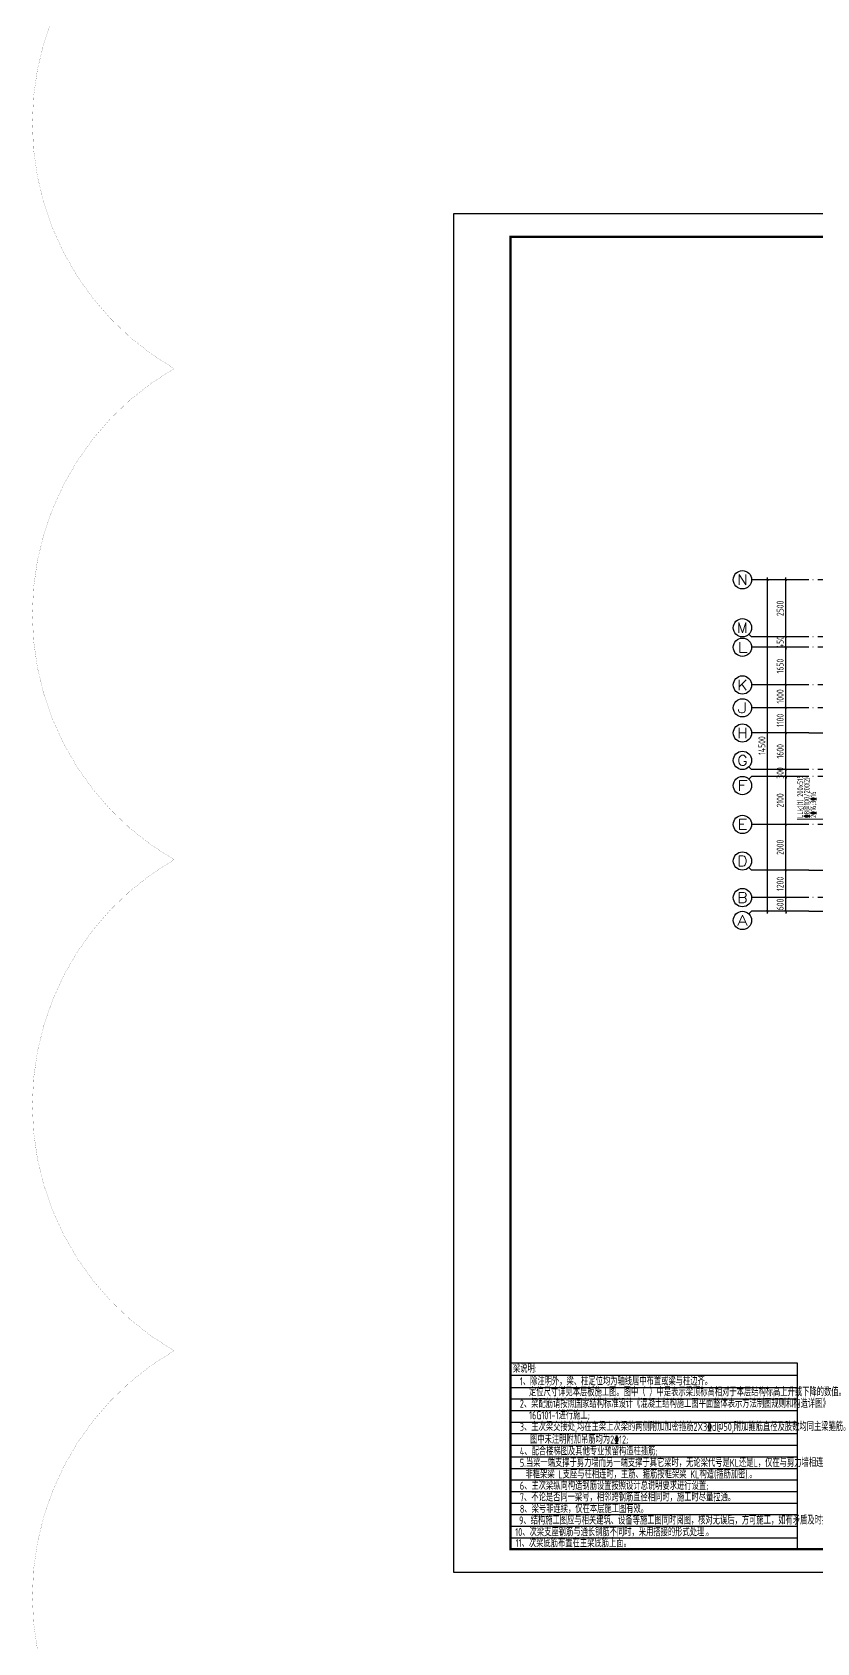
# Model space of a CAD drawing. Extents: x 826826 to 1642106, y -156213 to 399140.
# Drawn here: x 1366577 to 1400903, y 223810 to 294249 of the extents above; entities that cross this region are included whole.
import ezdxf
from ezdxf.enums import TextEntityAlignment as Align

# ---------------------------------------------------------------- set-up
doc = ezdxf.new("R2010")
doc.units = 0
doc.header["$LTSCALE"] = 1000
doc.linetypes.add('DOTE', pattern=[2.42, 2, -0.2, 0.02, -0.2])
doc.layers.get('0').update_dxf_attribs({"linetype": 'CONTINUOUS'})
doc.layers.get('DEFPOINTS').update_dxf_attribs({"linetype": 'CONTINUOUS'})
for name, color, linetype in [('-TK', 7, 'CONTINUOUS'), ('A-AXIS', 1, 'CONTINUOUS'), ('A-DOTE', 10, 'DOTE'), ('AXIS_TEXT', 4, 'CONTINUOUS'), ('S-L梁编号', 6, 'CONTINUOUS'), ('S-L梁配筋', 7, 'CONTINUOUS'), ('S-Y一般标注', 3, 'CONTINUOUS'), ('S-文字', 7, 'CONTINUOUS'), ('S-表格线', 54, 'CONTINUOUS'), ('审核', 1, 'CONTINUOUS')]:
    doc.layers.add(name, color=color, linetype=linetype)
doc.styles.add('_TCH_AXIS', font='COMPLEX', dxfattribs={"bigfont": 'GBCBIG'})
doc.styles.add('COMPLEX', font='COMPLEX')
doc.styles.add('TSSD_DIMENSION', font='Tssdeng.shx', dxfattribs={"width": 0.7, "bigfont": 'tssdchn.shx'})
doc.styles.add('TSSD_REIN', font='tssdeng.shx', dxfattribs={"width": 0.7, "height": 300, "bigfont": 'tssdchn.shx'})
doc.dimstyles.new('TSSD_100_100$0', dxfattribs={"dimtxt": 300, "dimasz": 80, "dimexe": 100, "dimexo": 250, "dimgap": 100, "dimtad": 1, "dimdec": 0, "dimzin": 0, "dimdsep": 46, "dimtxsty": 'TSSD_DIMENSION', "dimblk": 'ARCHTICK', "dimcen": 0, "dimdle": 100, "dimclrd": 3, "dimclre": 3, "dimclrt": 7, "dimadec": 0, "dimazin": 0, "dimtfac": 1, "dimtdec": 0, "dimtix": 1, "dimtmove": 2, "dimatfit": 3, "dimldrblk": 'ARCHTICK', "dimfxl": 0, "dimtolj": 1, "dimtzin": 0, "dimarcsym": 0})

# ---------------------------------------------------------------- blocks, each defined once
blk = doc.blocks.new('_ArchTick')
at = {"color": 0, "linetype": 'ByBlock', "const_width": 0.15}
blk.add_lwpolyline([(-0.5, -0.5), (0.5, 0.5)], dxfattribs=at)
blk = doc.blocks.new('*D36')
at = {"layer": 'DEFPOINTS', "color": 0}
for p in [(738721, 334882), (739721, 334882), (739721, 334282)]:
    blk.add_point(p, dxfattribs=at)
at = {"layer": 'S-Y一般标注', "color": 0, "lineweight": -2}
for p, q in [((739471, 334882), (738621, 334882)), ((738721, 334882), (738721, 334982)), ((738721, 334282), (738721, 334882)), ((739471, 334282), (738621, 334282)), ((738721, 334282), (738721, 334182))]:
    blk.add_line(p, q, dxfattribs=at)
at = {"layer": 'S-Y一般标注', "color": 0, "lineweight": -2, "xscale": 100, "yscale": 100, "zscale": 100}
for p, rotation in [((738721, 334882), 270), ((738721, 334282), 90)]:
    blk.add_blockref('_ArchTick', p, dxfattribs=dict(at, rotation=rotation))
at = {"layer": 'S-Y一般标注', "color": 7, "insert": (738471, 334582), "char_height": 300, "attachment_point": 5, "rotation": 90, "style": 'TSSD_DIMENSION'}
blk.add_mtext('\\A1;600', dxfattribs=at)
blk = doc.blocks.new('*D37')
at = {"layer": 'DEFPOINTS', "color": 0}
for p in [(738721, 336082), (739721, 336082), (739721, 334882)]:
    blk.add_point(p, dxfattribs=at)
at = {"layer": 'S-Y一般标注', "color": 0, "lineweight": -2}
for p, q in [((739471, 336082), (738621, 336082)), ((738721, 334782), (738721, 336182)), ((739471, 334882), (738621, 334882))]:
    blk.add_line(p, q, dxfattribs=at)
at = {"layer": 'S-Y一般标注', "color": 0, "lineweight": -2, "xscale": 100, "yscale": 100, "zscale": 100}
for p, rotation in [((738721, 336082), 90), ((738721, 334882), 270)]:
    blk.add_blockref('_ArchTick', p, dxfattribs=dict(at, rotation=rotation))
at = {"layer": 'S-Y一般标注', "color": 7, "insert": (738471, 335482), "char_height": 300, "attachment_point": 5, "rotation": 90, "style": 'TSSD_DIMENSION'}
blk.add_mtext('\\A1;1200', dxfattribs=at)
blk = doc.blocks.new('*D38')
at = {"layer": 'DEFPOINTS', "color": 0}
for p in [(738721, 338082), (739721, 338082), (739721, 336082)]:
    blk.add_point(p, dxfattribs=at)
at = {"layer": 'S-Y一般标注', "color": 0, "lineweight": -2}
for p, q in [((738721, 335982), (738721, 338182)), ((739471, 338082), (738621, 338082)), ((739471, 336082), (738621, 336082))]:
    blk.add_line(p, q, dxfattribs=at)
at = {"layer": 'S-Y一般标注', "color": 0, "lineweight": -2, "xscale": 100, "yscale": 100, "zscale": 100}
for p, rotation in [((738721, 338082), 90), ((738721, 336082), 270)]:
    blk.add_blockref('_ArchTick', p, dxfattribs=dict(at, rotation=rotation))
at = {"layer": 'S-Y一般标注', "color": 7, "insert": (738471, 337082), "char_height": 300, "attachment_point": 5, "rotation": 90, "style": 'TSSD_DIMENSION'}
blk.add_mtext('\\A1;2000', dxfattribs=at)
blk = doc.blocks.new('*D39')
at = {"layer": 'DEFPOINTS', "color": 0}
for p in [(738721, 340182), (739721, 340182), (739721, 338082)]:
    blk.add_point(p, dxfattribs=at)
at = {"layer": 'S-Y一般标注', "color": 0, "lineweight": -2}
for p, q in [((738721, 337982), (738721, 340282)), ((739471, 340182), (738621, 340182)), ((739471, 338082), (738621, 338082))]:
    blk.add_line(p, q, dxfattribs=at)
at = {"layer": 'S-Y一般标注', "color": 0, "lineweight": -2, "xscale": 100, "yscale": 100, "zscale": 100}
for p, rotation in [((738721, 340182), 90), ((738721, 338082), 270)]:
    blk.add_blockref('_ArchTick', p, dxfattribs=dict(at, rotation=rotation))
at = {"layer": 'S-Y一般标注', "color": 7, "insert": (738471, 339132), "char_height": 300, "attachment_point": 5, "rotation": 90, "style": 'TSSD_DIMENSION'}
blk.add_mtext('\\A1;2100', dxfattribs=at)
blk = doc.blocks.new('*D40')
at = {"layer": 'DEFPOINTS', "color": 0}
for p in [(738721, 340482), (739721, 340482), (739721, 340182)]:
    blk.add_point(p, dxfattribs=at)
at = {"layer": 'S-Y一般标注', "color": 0, "lineweight": -2}
for p, q in [((739471, 340482), (738621, 340482)), ((738721, 340482), (738721, 340582)), ((738721, 340182), (738721, 340482)), ((739471, 340182), (738621, 340182)), ((738721, 340182), (738721, 340082))]:
    blk.add_line(p, q, dxfattribs=at)
at = {"layer": 'S-Y一般标注', "color": 0, "lineweight": -2, "xscale": 100, "yscale": 100, "zscale": 100}
for p, rotation in [((738721, 340482), 270), ((738721, 340182), 90)]:
    blk.add_blockref('_ArchTick', p, dxfattribs=dict(at, rotation=rotation))
at = {"layer": 'S-Y一般标注', "color": 7, "insert": (738471, 340332), "char_height": 300, "attachment_point": 5, "rotation": 90, "style": 'TSSD_DIMENSION'}
blk.add_mtext('\\A1;300', dxfattribs=at)
blk = doc.blocks.new('*D41')
at = {"layer": 'DEFPOINTS', "color": 0}
for p in [(738721, 342082), (739721, 342082), (739721, 340482)]:
    blk.add_point(p, dxfattribs=at)
at = {"layer": 'S-Y一般标注', "color": 0, "lineweight": -2}
for p, q in [((739471, 342082), (738621, 342082)), ((738721, 340382), (738721, 342182)), ((739471, 340482), (738621, 340482))]:
    blk.add_line(p, q, dxfattribs=at)
at = {"layer": 'S-Y一般标注', "color": 0, "lineweight": -2, "xscale": 100, "yscale": 100, "zscale": 100}
for p, rotation in [((738721, 342082), 90), ((738721, 340482), 270)]:
    blk.add_blockref('_ArchTick', p, dxfattribs=dict(at, rotation=rotation))
at = {"layer": 'S-Y一般标注', "color": 7, "insert": (738471, 341282), "char_height": 300, "attachment_point": 5, "rotation": 90, "style": 'TSSD_DIMENSION'}
blk.add_mtext('\\A1;1600', dxfattribs=at)
blk = doc.blocks.new('*D42')
at = {"layer": 'DEFPOINTS', "color": 0}
for p in [(738721, 343182), (739721, 343182), (739721, 342082)]:
    blk.add_point(p, dxfattribs=at)
at = {"layer": 'S-Y一般标注', "color": 0, "lineweight": -2}
for p, q in [((739471, 343182), (738621, 343182)), ((738721, 341982), (738721, 343282)), ((739471, 342082), (738621, 342082))]:
    blk.add_line(p, q, dxfattribs=at)
at = {"layer": 'S-Y一般标注', "color": 0, "lineweight": -2, "xscale": 100, "yscale": 100, "zscale": 100}
for p, rotation in [((738721, 343182), 90), ((738721, 342082), 270)]:
    blk.add_blockref('_ArchTick', p, dxfattribs=dict(at, rotation=rotation))
at = {"layer": 'S-Y一般标注', "color": 7, "insert": (738471, 342632), "char_height": 300, "attachment_point": 5, "rotation": 90, "style": 'TSSD_DIMENSION'}
blk.add_mtext('\\A1;1100', dxfattribs=at)
blk = doc.blocks.new('*D43')
at = {"layer": 'DEFPOINTS', "color": 0}
for p in [(738721, 344182), (739721, 344182), (739721, 343182)]:
    blk.add_point(p, dxfattribs=at)
at = {"layer": 'S-Y一般标注', "color": 0, "lineweight": -2}
for p, q in [((739471, 344182), (738621, 344182)), ((738721, 343082), (738721, 344282)), ((739471, 343182), (738621, 343182))]:
    blk.add_line(p, q, dxfattribs=at)
at = {"layer": 'S-Y一般标注', "color": 0, "lineweight": -2, "xscale": 100, "yscale": 100, "zscale": 100}
for p, rotation in [((738721, 344182), 90), ((738721, 343182), 270)]:
    blk.add_blockref('_ArchTick', p, dxfattribs=dict(at, rotation=rotation))
at = {"layer": 'S-Y一般标注', "color": 7, "insert": (738471, 343682), "char_height": 300, "attachment_point": 5, "rotation": 90, "style": 'TSSD_DIMENSION'}
blk.add_mtext('\\A1;1000', dxfattribs=at)
blk = doc.blocks.new('*D44')
at = {"layer": 'DEFPOINTS', "color": 0}
for p in [(738721, 345832), (739721, 345832), (739721, 344182)]:
    blk.add_point(p, dxfattribs=at)
at = {"layer": 'S-Y一般标注', "color": 0, "lineweight": -2}
for p, q in [((738721, 344082), (738721, 345932)), ((739471, 345832), (738621, 345832)), ((739471, 344182), (738621, 344182))]:
    blk.add_line(p, q, dxfattribs=at)
at = {"layer": 'S-Y一般标注', "color": 0, "lineweight": -2, "xscale": 100, "yscale": 100, "zscale": 100}
for p, rotation in [((738721, 345832), 90), ((738721, 344182), 270)]:
    blk.add_blockref('_ArchTick', p, dxfattribs=dict(at, rotation=rotation))
at = {"layer": 'S-Y一般标注', "color": 7, "insert": (738471, 345007), "char_height": 300, "attachment_point": 5, "rotation": 90, "style": 'TSSD_DIMENSION'}
blk.add_mtext('\\A1;1650', dxfattribs=at)
blk = doc.blocks.new('*D45')
at = {"layer": 'DEFPOINTS', "color": 0}
for p in [(738721, 346282), (739721, 346282), (739721, 345832)]:
    blk.add_point(p, dxfattribs=at)
at = {"layer": 'S-Y一般标注', "color": 0, "lineweight": -2}
for p, q in [((739471, 346282), (738621, 346282)), ((738721, 346282), (738721, 346382)), ((738721, 345832), (738721, 346282)), ((739471, 345832), (738621, 345832)), ((738721, 345832), (738721, 345732))]:
    blk.add_line(p, q, dxfattribs=at)
at = {"layer": 'S-Y一般标注', "color": 0, "lineweight": -2, "xscale": 100, "yscale": 100, "zscale": 100}
for p, rotation in [((738721, 346282), 270), ((738721, 345832), 90)]:
    blk.add_blockref('_ArchTick', p, dxfattribs=dict(at, rotation=rotation))
at = {"layer": 'S-Y一般标注', "color": 7, "insert": (738471, 346057), "char_height": 300, "attachment_point": 5, "rotation": 90, "style": 'TSSD_DIMENSION'}
blk.add_mtext('\\A1;450', dxfattribs=at)
blk = doc.blocks.new('*D46')
at = {"layer": 'DEFPOINTS', "color": 0}
for p in [(738721, 348782), (739721, 348782), (739721, 346282)]:
    blk.add_point(p, dxfattribs=at)
at = {"layer": 'S-Y一般标注', "color": 0, "lineweight": -2}
for p, q in [((739471, 348782), (738621, 348782)), ((738721, 346182), (738721, 348882)), ((739471, 346282), (738621, 346282))]:
    blk.add_line(p, q, dxfattribs=at)
at = {"layer": 'S-Y一般标注', "color": 0, "lineweight": -2, "xscale": 100, "yscale": 100, "zscale": 100}
for p, rotation in [((738721, 348782), 90), ((738721, 346282), 270)]:
    blk.add_blockref('_ArchTick', p, dxfattribs=dict(at, rotation=rotation))
at = {"layer": 'S-Y一般标注', "color": 7, "insert": (738471, 347532), "char_height": 300, "attachment_point": 5, "rotation": 90, "style": 'TSSD_DIMENSION'}
blk.add_mtext('\\A1;2500', dxfattribs=at)
blk = doc.blocks.new('*D47')
at = {"layer": 'DEFPOINTS', "color": 0}
for p in [(737921, 348782), (739721, 348782), (739721, 334282)]:
    blk.add_point(p, dxfattribs=at)
at = {"layer": 'S-Y一般标注', "color": 0, "lineweight": -2}
for p, q in [((739471, 348782), (737821, 348782)), ((737921, 334182), (737921, 348882)), ((739471, 334282), (737821, 334282))]:
    blk.add_line(p, q, dxfattribs=at)
at = {"layer": 'S-Y一般标注', "color": 0, "lineweight": -2, "xscale": 100, "yscale": 100, "zscale": 100}
for p, rotation in [((737921, 348782), 90), ((737921, 334282), 270)]:
    blk.add_blockref('_ArchTick', p, dxfattribs=dict(at, rotation=rotation))
at = {"layer": 'S-Y一般标注', "color": 7, "insert": (737671, 341532), "char_height": 300, "attachment_point": 5, "rotation": 90, "style": 'TSSD_DIMENSION'}
blk.add_mtext('\\A1;14500', dxfattribs=at)
blk = doc.blocks.new('_AXISO')
blk.add_circle((0, 0), 0.5)
at = {"layer": 'AXIS_TEXT', "style": 'COMPLEX', "width": 1.041667}
blk.add_attdef('A', text='', height=0.56, dxfattribs=at).set_placement((-0.25, -0.28), (0.25, -0.28), align=Align.FIT)
blk = doc.blocks.new('A1')
blk.add_lwpolyline([(0, 59400), (0, 0), (84100, 0), (84100, 59400)], close=True)
at = {"const_width": 100}
blk.add_lwpolyline([(2500, 58400), (2500, 1000), (83100, 1000), (83100, 58400)], close=True, dxfattribs=at)
blk = doc.blocks.new('20210801.08473688')
at = {"layer": 'A-AXIS'}
for p, q in [((3300, 18800), (800, 18800)), ((682.8, 16417.2), (800, 16300)), ((3300, 16300), (800, 16300)), ((3300, 15850), (800, 15850)), ((3300, 14200), (800, 14200)), ((3300, 13200), (800, 13200)), ((3300, 12100), (800, 12100)), ((682.8, 10617.2), (800, 10500)), ((682.8, 10082.8), (800, 10200)), ((3300, 10500), (800, 10500)), ((3300, 10200), (800, 10200)), ((3300, 8100), (800, 8100)), ((682.8, 6217.2), (800, 6100)), ((3300, 6100), (800, 6100)), ((682.8, 4182.8), (800, 4300)), ((3300, 4900), (800, 4900)), ((3300, 4300), (800, 4300))]:
    blk.add_line(p, q, dxfattribs=at)
at = {"layer": 'A-DOTE'}
for p, q in [((54100, 18800), (3300, 18800)), ((54100, 16300), (3300, 16300)), ((54100, 15850), (3300, 15850)), ((54100, 14200), (3300, 14200)), ((54100, 13200), (3300, 13200)), ((3300, 12100), (54100, 12100)), ((54100, 10500), (3300, 10500)), ((54100, 10200), (3300, 10200)), ((54100, 8100), (3300, 8100)), ((3300, 6100), (54100, 6100)), ((54100, 4900), (3300, 4900)), ((3300, 4300), (54100, 4300))]:
    blk.add_line(p, q, dxfattribs=at)
at = {"layer": 'A-AXIS'}
ref = blk.add_blockref('_AXISO', (400, 18800), dxfattribs=dict(at, xscale=800, yscale=800, zscale=800))
ref.add_attrib('A', 'N', dxfattribs={"layer": 'AXIS_TEXT', "height": 452.5, "style": '_TCH_AXIS', "width": 1.105263}).set_placement((173.7, 18573.7), (626.3, 18573.7), align=Align.FIT)
ref = blk.add_blockref('_AXISO', (400, 16700), dxfattribs=dict(at, xscale=800, yscale=800, zscale=800))
ref.add_attrib('A', 'M', dxfattribs={"layer": 'AXIS_TEXT', "height": 452.5, "style": '_TCH_AXIS'}).set_placement((173.7, 16473.7), (626.3, 16473.7), align=Align.FIT)
ref = blk.add_blockref('_AXISO', (400, 15850), dxfattribs=dict(at, xscale=800, yscale=800, zscale=800))
ref.add_attrib('A', 'L', dxfattribs={"layer": 'AXIS_TEXT', "height": 452.5, "style": '_TCH_AXIS', "width": 1.4}).set_placement((173.7, 15623.7), (626.3, 15623.7), align=Align.FIT)
ref = blk.add_blockref('_AXISO', (400, 14200), dxfattribs=dict(at, xscale=800, yscale=800, zscale=800))
ref.add_attrib('A', 'K', dxfattribs={"layer": 'AXIS_TEXT', "height": 452.5, "style": '_TCH_AXIS', "width": 1.105263}).set_placement((173.7, 13973.7), (626.3, 13973.7), align=Align.FIT)
ref = blk.add_blockref('_AXISO', (400, 13200), dxfattribs=dict(at, xscale=800, yscale=800, zscale=800))
ref.add_attrib('A', 'J', dxfattribs={"layer": 'AXIS_TEXT', "height": 452.5, "style": '_TCH_AXIS', "width": 1.909091}).set_placement((173.7, 12973.7), (626.3, 12973.7), align=Align.FIT)
ref = blk.add_blockref('_AXISO', (400, 12100), dxfattribs=dict(at, xscale=800, yscale=800, zscale=800))
ref.add_attrib('A', 'H', dxfattribs={"layer": 'AXIS_TEXT', "height": 452.5, "style": '_TCH_AXIS', "width": 1.05}).set_placement((173.7, 11873.7), (626.3, 11873.7), align=Align.FIT)
ref = blk.add_blockref('_AXISO', (400, 10900), dxfattribs=dict(at, xscale=800, yscale=800, zscale=800))
ref.add_attrib('A', 'G', dxfattribs={"layer": 'AXIS_TEXT', "height": 452.5, "style": '_TCH_AXIS', "width": 1.166667}).set_placement((173.7, 10673.7), (626.3, 10673.7), align=Align.FIT)
ref = blk.add_blockref('_AXISO', (400, 9800), dxfattribs=dict(at, xscale=800, yscale=800, zscale=800))
ref.add_attrib('A', 'F', dxfattribs={"layer": 'AXIS_TEXT', "height": 452.5, "style": '_TCH_AXIS', "width": 1.3125}).set_placement((173.7, 9573.7), (626.3, 9573.7), align=Align.FIT)
ref = blk.add_blockref('_AXISO', (400, 8100), dxfattribs=dict(at, xscale=800, yscale=800, zscale=800))
ref.add_attrib('A', 'E', dxfattribs={"layer": 'AXIS_TEXT', "height": 452.5, "style": '_TCH_AXIS', "width": 1.3125}).set_placement((173.7, 7873.7), (626.3, 7873.7), align=Align.FIT)
ref = blk.add_blockref('_AXISO', (400, 6500), dxfattribs=dict(at, xscale=800, yscale=800, zscale=800))
ref.add_attrib('A', 'D', dxfattribs={"layer": 'AXIS_TEXT', "height": 452.5, "style": '_TCH_AXIS', "width": 1.235294}).set_placement((173.7, 6273.7), (626.3, 6273.7), align=Align.FIT)
ref = blk.add_blockref('_AXISO', (400, 4900), dxfattribs=dict(at, xscale=800, yscale=800, zscale=800))
ref.add_attrib('A', 'B', dxfattribs={"layer": 'AXIS_TEXT', "height": 452.5, "style": '_TCH_AXIS', "width": 1.235294}).set_placement((173.7, 4673.7), (626.3, 4673.7), align=Align.FIT)
ref = blk.add_blockref('_AXISO', (400, 3900), dxfattribs=dict(at, xscale=800, yscale=800, zscale=800))
ref.add_attrib('A', 'A', dxfattribs={"layer": 'AXIS_TEXT', "height": 452.5, "style": '_TCH_AXIS', "width": 1.166667}).set_placement((173.7, 3673.7), (626.3, 3673.7), align=Align.FIT)
at = {"layer": 'S-Y一般标注'}
for p1, p2, distance, picture, middle in [((3300, 4300), (3300, 18800), 1800, '*D47', (1250, 11550)), ((3300, 16300), (3300, 18800), 1000, '*D46', (2050, 17550)), ((3300, 15850), (3300, 16300), 1000, '*D45', (2050, 16075)), ((3300, 14200), (3300, 15850), 1000, '*D44', (2050, 15025)), ((3300, 13200), (3300, 14200), 1000, '*D43', (2050, 13700)), ((3300, 12100), (3300, 13200), 1000, '*D42', (2050, 12650)), ((3300, 10500), (3300, 12100), 1000, '*D41', (2050, 11300)), ((3300, 10200), (3300, 10500), 1000, '*D40', (2050, 10350)), ((3300, 8100), (3300, 10200), 1000, '*D39', (2050, 9150)), ((3300, 6100), (3300, 8100), 1000, '*D38', (2050, 7100)), ((3300, 4900), (3300, 6100), 1000, '*D37', (2050, 5500)), ((3300, 4300), (3300, 4900), 1000, '*D36', (2050, 4600))]:
    dim = blk.add_aligned_dim(p1=p1, p2=p2, distance=distance, dimstyle='TSSD_100_100$0', override={"dimasz": 100, "dimclrd": 0, "dimclre": 0}, dxfattribs=at)
    dim.commit()
    dim.dimension.update_dxf_attribs({"geometry": picture, "text_midpoint": middle, "insert": (-736421.3, -329982)})

msp = doc.modelspace()

# ---------------------------------------------------------------- linework, layer by layer
at = {"layer": 'S-L梁编号', "lineweight": 18}
msp.add_line((1401550.36, 259825.41), (1400050.32, 259825.41), dxfattribs=at)
at = {"layer": 'S-表格线'}
for p, q in [((1387508.06, 236047.65), (1387508.06, 227901.15)), ((1387508.06, 236047.65), (1400047.32, 236047.65)), ((1400047.32, 236047.65), (1400047.32, 227901.15)), ((1387508.06, 235512.9), (1400047.32, 235512.9)), ((1387508.06, 234978.15), (1400047.32, 234978.15)), ((1387508.06, 234472.65), (1400047.32, 234472.65)), ((1387508.06, 233967.15), (1400047.32, 233967.15)), ((1387508.06, 233461.65), (1400047.32, 233461.65)), ((1387508.06, 232956.15), (1400047.32, 232956.15)), ((1387508.06, 232450.65), (1400047.32, 232450.65)), ((1387508.06, 231945.15), (1400047.32, 231945.15)), ((1387508.06, 231439.65), (1400047.32, 231439.65)), ((1387508.06, 230934.15), (1400047.32, 230934.15)), ((1387508.06, 230428.65), (1400047.32, 230428.65)), ((1387508.06, 229923.15), (1400047.32, 229923.15)), ((1387508.06, 229417.65), (1400047.32, 229417.65)), ((1387508.06, 228912.15), (1400047.32, 228912.15)), ((1387508.06, 228406.65), (1400047.32, 228406.65)), ((1387508.06, 227901.15), (1400047.32, 227901.15))]:
    msp.add_line(p, q, dxfattribs=at)
at = {"layer": '审核', "const_width": 5}
msp.add_lwpolyline([(1372783.35, 64763.42, -0.57735027), (1372783.35, 86240.79, -0.57735027), (1372783.35, 107718.16, -0.57735027), (1372783.35, 129195.52, -0.57735027), (1372783.35, 150672.89, -0.57735027), (1372783.35, 172150.26, -0.57735027), (1372783.35, 193627.63, -0.57735027), (1372783.35, 215105, -0.57735027), (1372783.35, 236582.37, -0.57735027), (1372783.35, 258059.74, -0.57735027), (1372783.35, 279537.11, -0.57735027), (1372783.35, 301014.47, -0.57735027), (1372783.35, 322491.84, -0.57735027), (1372783.35, 343969.21, -0.57735027), (1372783.35, 365446.58, -0.57735027), (1372783.35, 386923.95, -0.57735027), (1372783.35, 386923.95, -0.57735027)], format="xyb", dxfattribs=at)

# ---------------------------------------------------------------- block references
at = {"layer": '-TK'}
msp.add_blockref('A1', (1385008.06, 226901.15), dxfattribs=at)
at = {"layer": 'S-Y一般标注'}
msp.add_blockref('20210801.08473688', (1397250.35, 251501.3), dxfattribs=at)

# ---------------------------------------------------------------- texts
at = {"layer": 'S-L梁编号', "color": 6, "style": 'TSSD_REIN', "width": 0.7}
msp.add_text('LLk1(1) 200x515', height=250, rotation=90, dxfattribs=at).set_placement((1400300.32, 259887.91))
at = {"layer": 'S-L梁配筋', "color": 7, "style": 'TSSD_REIN', "width": 0.7}
for s, p in [('%%1328@100/200(2)', (1400587.82, 259887.91)), ('2%%13216;3%%13216', (1400875.32, 259887.91))]:
    msp.add_text(s, height=250, rotation=90, dxfattribs=at).set_placement(p)
at = {"layer": 'S-文字', "style": 'TSSD_REIN', "width": 0.7}
for s, p in [('梁说明:  ', (1387611.15, 235627.89)), ('1、除注明外，梁、柱定位均为轴线居中布置或梁与柱边齐。', (1387911, 235072.47)), ('定位尺寸详见本层板施工图。图中（ ）中是表示梁顶标高相对于本层结构标高上升或下降的数值。', (1388313.79, 234596.22)), ('2、梁配筋请按照国家结构标准设计《混凝土结构施工图平面整体表示方法制图规则和构造详图》', (1387911, 234090.72)), ('16G101-1进行施工;', (1388314.01, 233585.22)), ('3、主次梁交接处,均在主梁上次梁的两侧附加加密箍筋2X3\x84d@50,附加箍筋直径及肢数均同主梁箍筋。', (1387911, 233079.72)), ('图中未注明附加吊筋均为2%%13212;', (1388358.65, 232522.88)), ('4、配合楼梯图及其他专业预留构造柱插筋;', (1387911, 232011.97)), ('5.当梁一端支撑于剪力墙而另一端支撑于其它梁时，无论梁代号是KL还是L，仅在与剪力墙相连端箍筋加密。', (1387911, 231506.47)), ('非框架梁 L支座与柱相连时，主筋、箍筋按框架梁 KL构造(箍筋加密).。', (1388158.12, 231002.79)), ('7、不论是否同一梁号，相邻跨钢筋直径相同时，施工时尽量拉通。', (1387911, 229998.47)), ('6、主次梁纵向构造钢筋设置按照设计总说明要求进行设置;', (1387911, 230503.97)), ('8、梁号非连续，仅在本层施工图有效。', (1387911, 229492.97)), ('9、结构施工图应与相关建筑、设备等施工图同时阅图，核对无误后，方可施工，如有矛盾及时提交设计单位复核。', (1387875.3, 228987.47)), ('10、次梁支座钢筋与通长钢筋不同时，采用搭接的形式处理.。', (1387709.35, 228476.2)), ('11、次梁底筋布置在主梁底筋上面。', (1387728.04, 227995.25))]:
    msp.add_text(s, height=350, dxfattribs=at).set_placement(p)

doc.saveas('drawing.dxf')
